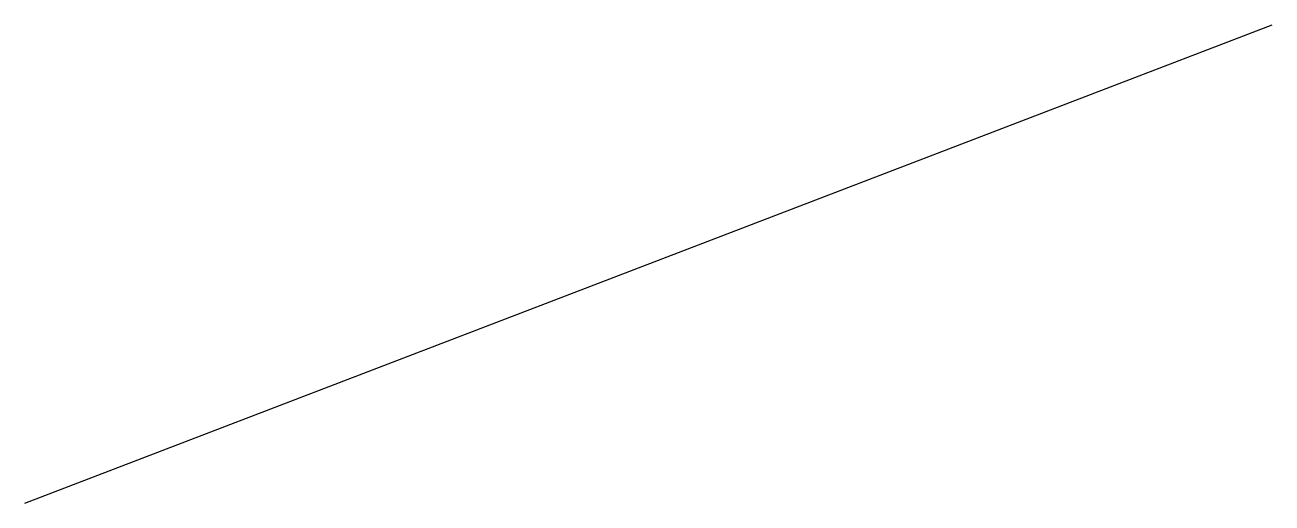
# Model space of a CAD drawing. Header units: millimetres. Extents: x 1383 to 2573, y 1321 to 1777.
import ezdxf

# ---------------------------------------------------------------- set-up
doc = ezdxf.new("R2010")
doc.units = ezdxf.units.MM

msp = doc.modelspace()

# ---------------------------------------------------------------- linework, layer by layer
msp.add_line((1383.2, 1321.3), (2572.7, 1777.3))
msp.add_line((1383.2, 1321.3), (2572.7, 1777.3))

doc.saveas('drawing.dxf')
